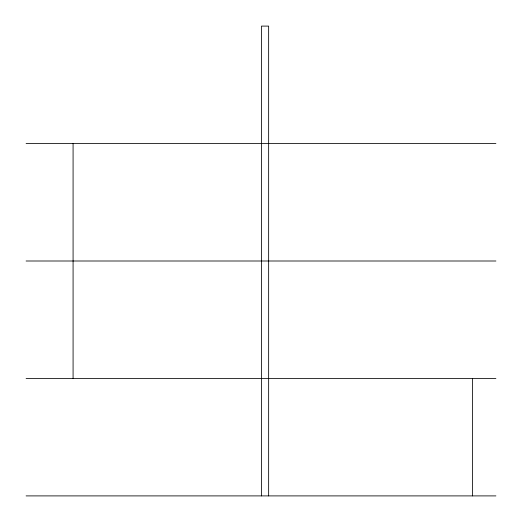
<?xml version="1.0" encoding="UTF-8"?>
<svg xmlns="http://www.w3.org/2000/svg" width="522" height="522" viewBox="0 0 522 522"><rect width="100%" height="100%" fill="white"/><g stroke="black" fill="none" stroke-linecap="round" stroke-linejoin="round"><path stroke-width="0.78" d="M26.1 143.55L495.9 143.55M26.1 261L495.9 261M26.1 378.45L495.9 378.45M26.1 495.9L495.9 495.9M472.41 378.45L472.41 495.9M268.647 495.9L268.647 26.1L261.45 26.1L261.45 495.9M73.08 143.55L73.08 378.45"/></g></svg>
